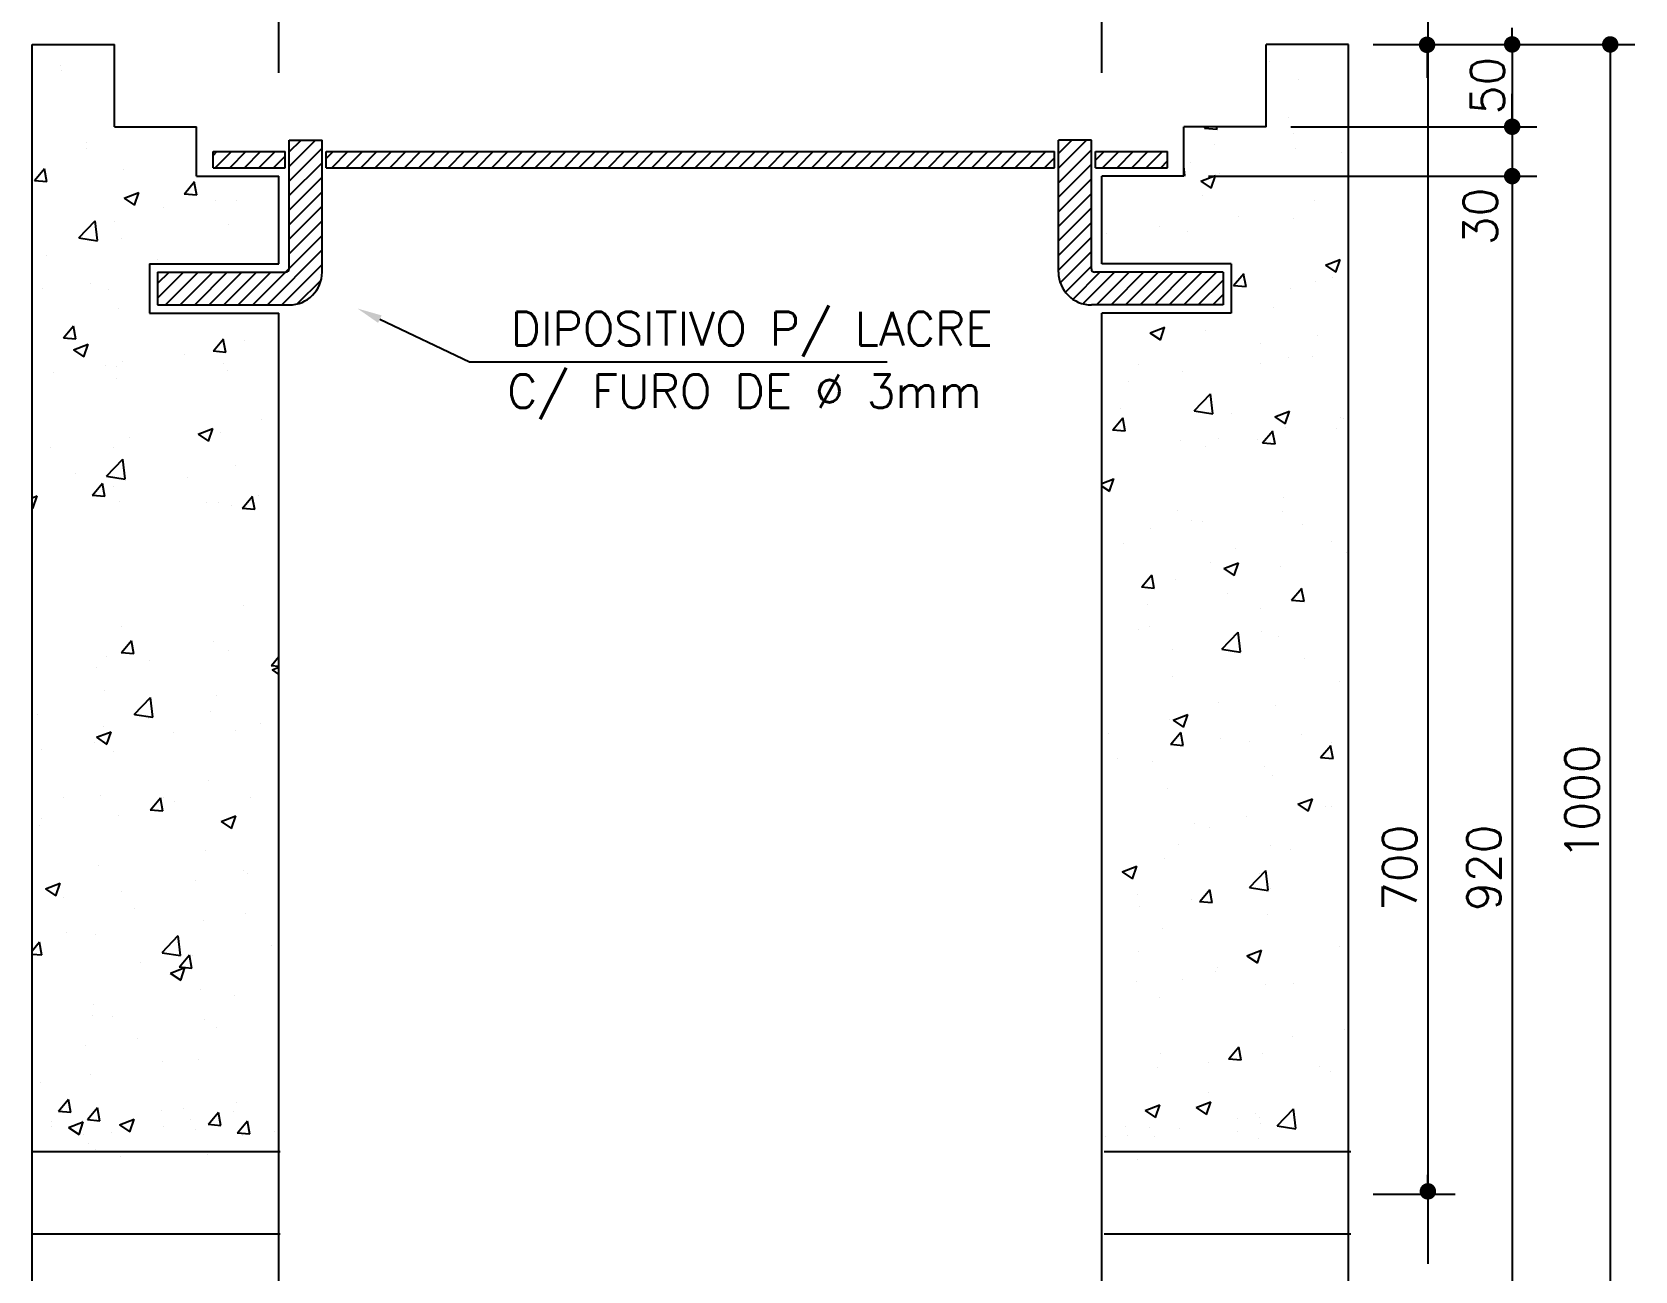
# Model space of a CAD drawing. Header units: millimetres. Extents: x 412 to 646, y 331 to 411.
# Drawn here: x 560.957 to 563.74, y 388.506 to 390.656 of the extents above; entities that cross this region are included whole.
import ezdxf
from ezdxf.enums import TextEntityAlignment as Align

# ---------------------------------------------------------------- set-up
doc = ezdxf.new("R2010")
doc.units = ezdxf.units.MM
for name, color, linetype in [('DETALHES', 6, 'Continuous'), ('nivel', 4, 'Continuous'), ('PAR', 4, 'Continuous')]:
    doc.layers.add(name, color=color, linetype=linetype)
doc.styles.add('ROMANS', font='romans.shx', dxfattribs={"height": 0.2})

# ---------------------------------------------------------------- blocks, each defined once
blk = doc.blocks.new('DOT')
at = {"layer": 'PAR', "color": 0, "linetype": 'ByBlock'}
blk.add_line((-0.5, 0), (-1, 0), dxfattribs=at)
at = {"layer": 'PAR', "color": 0, "linetype": 'ByBlock', "const_width": 0.5}
blk.add_lwpolyline([(-0.25, 0, 1), (0.25, 0, 1)], format="xyb", close=True, dxfattribs=at)
blk = doc.blocks.new('*X22')
at = {"color": 0}
for p, q in [((123.6388, 98.3597), (123.7992, 98.5201)), ((123.6388, 98.4481), (123.7108, 98.5201)), ((128.3133, 98.438), (128.3954, 98.5201)), ((128.3133, 98.3496), (128.4838, 98.5201)), ((123.176, 98.4273), (123.2013, 98.4526)), ((123.1897, 98.3526), (123.2897, 98.4526)), ((123.2781, 98.3526), (123.3781, 98.4526)), ((123.3665, 98.3526), (123.4665, 98.4526)), ((123.4549, 98.3526), (123.5549, 98.4526)), ((123.5433, 98.3526), (123.6138, 98.4231)), ((123.6388, 98.2713), (123.8388, 98.4713)), ((123.6388, 98.1829), (123.8388, 98.3829)), ((123.8638, 98.4079), (123.9085, 98.4526)), ((123.8968, 98.3526), (123.9968, 98.4526)), ((123.9852, 98.3526), (124.0852, 98.4526)), ((124.0736, 98.3526), (124.1736, 98.4526)), ((124.162, 98.3526), (124.262, 98.4526)), ((124.2504, 98.3526), (124.3504, 98.4526)), ((124.3388, 98.3526), (124.4388, 98.4526)), ((124.4272, 98.3526), (124.5272, 98.4526)), ((124.5156, 98.3526), (124.6156, 98.4526)), ((124.604, 98.3526), (124.704, 98.4526)), ((124.6923, 98.3526), (124.7923, 98.4526)), ((124.7807, 98.3526), (124.8807, 98.4526)), ((124.8691, 98.3526), (124.9691, 98.4526)), ((124.9575, 98.3526), (125.0575, 98.4526)), ((125.0459, 98.3526), (125.1459, 98.4526)), ((125.1343, 98.3526), (125.2343, 98.4526)), ((125.2227, 98.3526), (125.3227, 98.4526)), ((125.3111, 98.3526), (125.4111, 98.4526)), ((125.3994, 98.3526), (125.4994, 98.4526)), ((125.4878, 98.3526), (125.5878, 98.4526)), ((125.5762, 98.3526), (125.6762, 98.4526)), ((125.6646, 98.3526), (125.7646, 98.4526)), ((125.753, 98.3526), (125.853, 98.4526)), ((125.8414, 98.3526), (125.9414, 98.4526)), ((125.9298, 98.3526), (126.0298, 98.4526)), ((126.0182, 98.3526), (126.1182, 98.4526)), ((126.1066, 98.3526), (126.2066, 98.4526)), ((126.1949, 98.3526), (126.2949, 98.4526)), ((126.2833, 98.3526), (126.3833, 98.4526)), ((126.3717, 98.3526), (126.4717, 98.4526)), ((126.4601, 98.3526), (126.5601, 98.4526)), ((126.5485, 98.3526), (126.6485, 98.4526)), ((126.6369, 98.3526), (126.7369, 98.4526)), ((126.7253, 98.3526), (126.8253, 98.4526)), ((126.8137, 98.3526), (126.9137, 98.4526)), ((126.902, 98.3526), (127.002, 98.4526)), ((126.9904, 98.3526), (127.0904, 98.4526)), ((127.0788, 98.3526), (127.1788, 98.4526)), ((127.1672, 98.3526), (127.2672, 98.4526)), ((127.2556, 98.3526), (127.3556, 98.4526)), ((127.344, 98.3526), (127.444, 98.4526)), ((127.4324, 98.3526), (127.5324, 98.4526)), ((127.5208, 98.3526), (127.6208, 98.4526)), ((127.6092, 98.3526), (127.7092, 98.4526)), ((127.6975, 98.3526), (127.7975, 98.4526)), ((127.7859, 98.3526), (127.8859, 98.4526)), ((127.8743, 98.3526), (127.9743, 98.4526)), ((127.9627, 98.3526), (128.0627, 98.4526)), ((128.0511, 98.3526), (128.1511, 98.4526)), ((128.1395, 98.3526), (128.2395, 98.4526)), ((128.2279, 98.3526), (128.2883, 98.413)), ((128.3133, 98.2612), (128.5133, 98.4612)), ((128.5383, 98.3979), (128.593, 98.4526)), ((128.5814, 98.3526), (128.6814, 98.4526)), ((128.6698, 98.3526), (128.7698, 98.4526)), ((128.7582, 98.3526), (128.8582, 98.4526)), ((128.8466, 98.3526), (128.9466, 98.4526)), ((128.935, 98.3526), (128.976, 98.3937)), ((123.6388, 98.0945), (123.8388, 98.2945)), ((128.3133, 98.1729), (128.5133, 98.3729)), ((128.3133, 98.0845), (128.5133, 98.2845)), ((123.6388, 98.0061), (123.8388, 98.2061)), ((128.3133, 97.9961), (128.5133, 98.1961)), ((123.6388, 97.9178), (123.8388, 98.1178)), ((128.3133, 97.9077), (128.5133, 98.1077)), ((123.6388, 97.8294), (123.8388, 98.0294)), ((128.3133, 97.8193), (128.5133, 98.0193)), ((123.4179, 97.5201), (123.8388, 97.941)), ((128.3133, 97.7309), (128.5133, 97.9309)), ((123.5063, 97.5201), (123.8388, 97.8526)), ((128.3246, 97.6538), (128.5133, 97.8425)), ((122.8388, 97.5597), (122.9992, 97.7201)), ((122.8388, 97.6481), (122.9108, 97.7201)), ((122.8876, 97.5201), (123.0876, 97.7201)), ((122.976, 97.5201), (123.176, 97.7201)), ((123.0644, 97.5201), (123.2644, 97.7201)), ((123.1528, 97.5201), (123.3528, 97.7201)), ((123.2411, 97.5201), (123.4411, 97.7201)), ((123.3295, 97.5201), (123.5295, 97.7201)), ((123.5947, 97.5201), (123.8388, 97.7642)), ((128.3559, 97.5967), (128.5133, 97.7541)), ((128.4017, 97.5542), (128.5677, 97.7201)), ((128.4626, 97.5267), (128.6561, 97.7201)), ((128.5444, 97.5201), (128.7444, 97.7201)), ((128.6328, 97.5201), (128.8328, 97.7201)), ((128.7212, 97.5201), (128.9212, 97.7201)), ((128.8096, 97.5201), (129.0096, 97.7201)), ((128.898, 97.5201), (129.098, 97.7201)), ((128.9864, 97.5201), (129.1864, 97.7201)), ((129.0748, 97.5201), (129.2748, 97.7201)), ((123.6897, 97.5267), (123.8322, 97.6692)), ((129.1632, 97.5201), (129.3133, 97.6703)), ((129.2516, 97.5201), (129.3133, 97.5819))]:
    blk.add_line(p, q, dxfattribs=at)

msp = doc.modelspace()

# ---------------------------------------------------------------- linework, layer by layer
at = {"layer": 'DETALHES', "color": 2}
for p, q in [((561.385472, 390.585096), (561.385472, 390.914687)), ((562.813972, 390.585096), (562.813972, 390.914687)), ((563.38027, 390.678479), (563.38027, 388.51791)), ((563.285377, 390.634149), (563.569486, 390.634149)), ((563.285377, 390.634149), (563.739782, 390.634149)), ((563.526631, 390.634149), (563.526631, 390.491299)), ((563.378873, 390.604873), (563.378873, 390.576303)), ((563.696927, 390.605579), (563.696927, 387.818152)), ((563.526631, 390.519869), (563.526631, 390.548439)), ((563.142527, 390.491299), (563.569486, 390.491299)), ((563.142527, 390.491299), (563.569486, 390.491299)), ((563.526631, 390.491299), (563.526631, 390.405589)), ((561.271192, 390.448444), (561.396255, 390.448444)), ((561.271192, 390.419874), (561.271192, 390.448444)), ((561.396255, 390.419874), (561.396255, 390.448444)), ((561.46768, 390.419874), (561.46768, 390.448444)), ((561.46768, 390.448444), (562.731765, 390.448444)), ((562.80319, 390.448444), (562.928252, 390.448444)), ((562.928252, 390.419874), (562.928252, 390.448444)), ((563.526631, 390.462729), (563.526631, 390.434159)), ((561.271192, 390.419874), (561.396255, 390.419874)), ((561.46768, 390.419874), (562.731765, 390.419874)), ((562.80319, 390.419874), (562.928252, 390.419874)), ((562.999677, 390.405589), (563.569486, 390.405589)), ((562.999677, 390.405589), (563.569486, 390.405589)), ((563.526631, 390.377019), (563.526631, 390.348449)), ((563.526631, 390.377019), (563.526631, 387.818152)), ((561.56071, 390.157464), (561.716622, 390.083434)), ((561.716622, 390.083434), (562.441599, 390.083434)), ((560.959109, 388.712987), (561.387659, 388.712987)), ((562.818227, 388.712987), (563.246777, 388.712987)), ((563.285377, 388.639197), (563.427432, 388.639197)), ((560.959109, 388.570137), (561.387659, 388.570137)), ((562.818227, 388.570137), (563.246777, 388.570137))]:
    msp.add_line(p, q, dxfattribs=at)
at = {"layer": 'DETALHES', "color": 1}
for p, q in [((561.385472, 390.585096), (561.385472, 390.914687)), ((562.813972, 390.585096), (562.813972, 390.914687))]:
    msp.add_line(p, q, dxfattribs=at)
at = {"layer": 'DETALHES', "color": 4}
for p, q in [((560.956922, 390.634149), (561.099772, 390.634149)), ((560.956922, 387.789582), (560.956922, 390.634149)), ((561.099772, 390.491299), (561.099772, 390.634149)), ((563.242522, 390.634149), (563.099672, 390.634149)), ((563.099672, 390.491299), (563.099672, 390.634149)), ((563.242522, 387.789582), (563.242522, 390.634149)), ((561.099772, 390.491299), (561.242622, 390.491299)), ((561.242622, 390.405589), (561.242622, 390.491299)), ((563.099672, 390.491299), (562.956822, 390.491299)), ((562.956822, 390.405589), (562.956822, 390.491299)), ((561.242622, 390.405589), (561.385472, 390.405589)), ((561.385472, 390.253461), (561.385472, 390.405589)), ((562.956822, 390.405589), (562.813972, 390.405589)), ((562.813972, 390.253461), (562.813972, 390.405589)), ((561.160552, 390.253461), (561.385472, 390.253461)), ((561.160552, 390.253461), (561.160552, 390.167751)), ((563.038892, 390.253461), (562.813972, 390.253461)), ((563.038892, 390.253461), (563.038892, 390.167751)), ((561.160552, 390.167751), (561.385472, 390.167751)), ((561.385472, 387.789582), (561.385472, 390.167751)), ((563.038892, 390.167751), (562.813972, 390.167751)), ((562.813972, 387.789582), (562.813972, 390.167751))]:
    msp.add_line(p, q, dxfattribs=at)
at = {"layer": 'DETALHES'}
for p, q in [((563.104924, 390.604424), (563.104924, 390.604424)), ((563.242343, 390.622515), (563.242343, 390.622515)), ((561.007117, 390.597727), (561.007117, 390.597727)), ((561.008813, 390.589548), (561.008813, 390.589548)), ((563.155481, 390.573531), (563.155481, 390.573531)), ((562.992735, 390.488711), (562.994907, 390.491299)), ((563.014247, 390.486301), (563.013325, 390.491299)), ((563.13772, 390.507709), (563.13772, 390.507709)), ((561.05078, 390.464532), (561.05078, 390.464532)), ((562.992534, 390.488711), (563.014221, 390.486814)), ((563.146891, 390.479407), (563.146891, 390.479407)), ((561.052118, 390.453847), (561.052118, 390.453847)), ((563.009472, 390.461316), (563.009472, 390.461316)), ((563.151069, 390.452744), (563.151069, 390.452744)), ((563.229756, 390.446833), (563.229756, 390.446833)), ((560.961074, 390.397938), (560.978566, 390.418784)), ((560.982592, 390.395541), (560.978397, 390.418285)), ((561.116263, 390.4176), (561.116263, 390.4176)), ((562.958605, 390.406879), (562.956822, 390.422202)), ((562.967797, 390.429515), (562.967797, 390.429515)), ((563.018154, 390.410511), (563.018154, 390.410511)), ((560.960878, 390.397938), (560.982566, 390.396041)), ((561.221325, 390.375169), (561.238817, 390.396015)), ((561.242842, 390.372771), (561.238647, 390.395514)), ((562.956822, 390.407017), (562.958633, 390.406737)), ((562.986124, 390.397074), (563.004172, 390.3849)), ((562.9862, 390.397075), (563.011606, 390.406827)), ((563.004179, 390.384935), (563.011536, 390.406861)), ((561.116919, 390.367224), (561.134967, 390.355051)), ((561.116993, 390.367226), (561.142398, 390.376978)), ((561.134974, 390.355085), (561.142331, 390.377011)), ((561.221128, 390.375169), (561.242816, 390.373272)), ((561.275312, 390.363551), (561.275312, 390.363551)), ((561.311423, 390.362904), (561.311423, 390.362904)), ((562.98903, 390.372012), (562.98903, 390.372012)), ((563.182721, 390.363829), (563.182721, 390.363829)), ((561.038241, 390.298697), (561.066502, 390.328151)), ((561.070527, 390.293661), (561.066518, 390.32812)), ((561.09982, 390.326582), (561.09982, 390.326582)), ((561.184479, 390.351592), (561.184479, 390.351592)), ((563.051439, 390.336299), (563.051439, 390.336299)), ((563.146657, 390.331957), (563.146657, 390.331957)), ((561.038285, 390.298527), (561.070555, 390.293522)), ((561.111851, 390.296813), (561.111851, 390.296813)), ((561.298146, 390.322361), (561.298146, 390.322361)), ((562.823187, 390.306249), (562.823187, 390.306249)), ((562.91402, 390.318208), (562.91402, 390.318208)), ((562.963385, 390.308728), (562.963385, 390.308728)), ((560.981461, 390.268438), (560.981461, 390.268438)), ((561.175153, 390.260254), (561.175153, 390.260254)), ((563.202705, 390.250988), (563.220753, 390.238814)), ((563.202782, 390.250989), (563.228188, 390.260741)), ((563.22076, 390.23885), (563.228117, 390.260776)), ((561.057965, 390.219699), (561.057965, 390.219699)), ((563.042878, 390.215787), (563.064566, 390.213889)), ((563.04308, 390.215786), (563.060572, 390.236632)), ((563.064589, 390.213376), (563.060394, 390.236119)), ((563.185138, 390.22336), (563.185138, 390.22336)), ((563.214776, 390.23034), (563.214776, 390.23034)), ((560.975159, 390.210593), (560.975159, 390.210593)), ((561.089027, 390.208484), (561.089027, 390.208484)), ((563.142245, 390.21117), (563.142245, 390.21117)), ((561.107439, 390.176026), (561.107439, 390.176026)), ((563.112064, 390.178419), (563.112064, 390.178419)), ((561.011419, 390.125013), (561.028911, 390.145859)), ((561.032935, 390.122616), (561.028739, 390.14536)), ((562.897839, 390.133961), (562.915888, 390.121787)), ((562.897917, 390.133962), (562.923322, 390.143714)), ((562.915894, 390.121823), (562.923251, 390.143749)), ((562.994877, 390.137864), (562.994877, 390.137864)), ((563.188568, 390.129681), (563.188568, 390.129681)), ((561.011223, 390.125014), (561.03291, 390.123116)), ((561.028635, 390.104112), (561.046683, 390.091938)), ((561.028709, 390.104113), (561.054115, 390.113865)), ((561.046689, 390.091973), (561.054047, 390.113899)), ((561.271473, 390.102245), (561.29316, 390.100347)), ((561.27167, 390.102244), (561.289162, 390.12309)), ((561.293184, 390.099846), (561.288989, 390.122589)), ((561.325333, 390.119937), (561.325333, 390.119937)), ((563.090115, 390.114351), (563.090115, 390.114351)), ((561.084409, 390.077335), (561.084409, 390.077335)), ((561.102966, 390.075819), (561.102966, 390.075819)), ((561.113731, 390.083615), (561.113731, 390.083615)), ((561.221827, 390.095426), (561.221827, 390.095426)), ((561.289322, 390.080787), (561.289322, 390.080787)), ((562.878512, 390.078029), (562.878512, 390.078029)), ((563.089686, 390.080252), (563.089686, 390.080252)), ((563.137833, 390.090383), (563.137833, 390.090383)), ((563.180519, 390.09221), (563.180519, 390.09221)), ((560.993575, 390.065376), (560.993575, 390.065376)), ((561.103027, 390.055239), (561.103027, 390.055239)), ((561.296657, 390.067636), (561.296657, 390.067636)), ((562.860535, 390.050083), (562.860535, 390.050083)), ((562.954561, 390.067155), (562.954561, 390.067155)), ((562.974423, 389.998409), (563.002684, 390.027863)), ((563.006709, 389.993374), (563.002701, 390.027833)), ((562.846187, 390.002168), (562.846187, 390.002168)), ((562.974467, 389.998237), (563.006737, 389.993232)), ((563.039878, 389.993984), (563.039878, 389.993984)), ((563.114498, 389.987875), (563.139904, 389.997628)), ((563.132475, 389.975737), (563.139832, 389.997663)), ((561.245291, 389.958027), (561.270697, 389.967779)), ((561.26327, 389.945887), (561.270628, 389.967813)), ((561.355526, 389.982487), (561.355526, 389.982487)), ((562.832973, 389.965631), (562.85466, 389.963734)), ((562.833175, 389.96563), (562.850667, 389.986476)), ((562.854682, 389.963221), (562.850487, 389.985965)), ((563.093425, 389.942861), (563.110917, 389.963707)), ((563.114931, 389.940451), (563.110736, 389.963195)), ((563.114421, 389.987875), (563.132469, 389.975701)), ((563.133421, 389.969596), (563.133421, 389.969596)), ((563.222486, 389.967194), (563.222486, 389.967194)), ((563.228687, 389.987373), (563.228687, 389.987373)), ((563.233569, 389.985801), (563.233569, 389.985801)), ((561.098615, 389.934452), (561.098615, 389.934452)), ((561.126375, 389.952318), (561.126375, 389.952318)), ((561.245216, 389.958026), (561.263264, 389.945852)), ((561.28491, 389.96), (561.28491, 389.96)), ((562.950149, 389.946368), (562.950149, 389.946368)), ((562.994234, 389.937144), (562.994234, 389.937144)), ((563.017084, 389.951052), (563.017084, 389.951052)), ((563.085067, 389.949102), (563.085067, 389.949102)), ((563.093223, 389.942862), (563.11491, 389.940965)), ((560.988957, 389.934227), (560.988957, 389.934227)), ((561.086346, 389.885191), (561.114607, 389.914645)), ((561.118632, 389.880157), (561.114623, 389.914615)), ((561.03231, 389.89041), (561.03231, 389.89041)), ((561.086389, 389.885022), (561.118659, 389.880017)), ((561.226001, 389.882226), (561.226001, 389.882226)), ((561.310353, 389.903444), (561.310353, 389.903444)), ((562.813972, 389.872514), (562.835038, 389.880601)), ((562.82761, 389.85871), (562.834967, 389.880636)), ((561.061567, 389.852089), (561.083255, 389.850192)), ((561.061764, 389.852088), (561.079256, 389.872935)), ((561.083277, 389.849691), (561.079082, 389.872435)), ((561.09875, 389.867123), (561.09875, 389.867123)), ((561.350908, 389.851337), (561.350908, 389.851337)), ((562.813972, 389.867869), (562.827604, 389.858675)), ((560.956922, 389.847332), (560.965831, 389.850752)), ((560.956922, 389.829821), (560.958399, 389.828826)), ((560.958405, 389.82886), (560.965762, 389.850786)), ((561.108813, 389.841671), (561.108813, 389.841671)), ((561.260075, 389.839379), (561.260075, 389.839379)), ((561.280498, 389.839213), (561.280498, 389.839213)), ((561.302505, 389.833488), (561.302505, 389.833488)), ((561.321817, 389.82932), (561.343505, 389.827423)), ((561.322015, 389.829319), (561.339507, 389.850166)), ((561.343526, 389.826921), (561.339331, 389.849664)), ((562.945737, 389.825581), (562.945737, 389.825581)), ((563.127034, 389.824086), (563.127034, 389.824086)), ((563.129009, 389.848809), (563.129009, 389.848809)), ((562.969221, 389.808575), (562.969221, 389.808575)), ((562.989615, 389.805994), (562.989615, 389.805994)), ((563.162912, 389.800391), (563.162912, 389.800391)), ((562.852034, 389.76802), (562.852034, 389.76802)), ((562.898782, 389.794036), (562.898782, 389.794036)), ((563.213706, 389.770881), (563.213706, 389.770881)), ((563.045725, 389.759836), (563.045725, 389.759836)), ((563.239416, 389.751653), (563.239416, 389.751653)), ((562.88352, 389.692705), (562.901012, 389.713552)), ((562.905024, 389.690297), (562.900829, 389.71304)), ((563.002104, 389.734559), (563.002104, 389.734559)), ((563.026136, 389.724763), (563.044185, 389.712589)), ((563.026215, 389.724762), (563.05162, 389.734514)), ((563.044191, 389.712625), (563.051548, 389.734551)), ((563.124597, 389.728022), (563.124597, 389.728022)), ((562.883317, 389.692707), (562.905004, 389.69081)), ((562.941325, 389.704794), (562.941325, 389.704794)), ((563.143771, 389.669936), (563.161263, 389.690783)), ((563.165274, 389.667526), (563.161078, 389.69027)), ((561.324264, 389.660478), (561.324264, 389.660478)), ((562.894163, 389.662886), (562.894163, 389.662886)), ((563.031582, 389.680978), (563.031582, 389.680978)), ((563.143567, 389.669938), (563.165254, 389.668041)), ((563.089045, 389.654892), (563.089045, 389.654892)), ((561.112661, 389.624156), (561.112661, 389.624156)), ((562.877443, 389.61857), (562.877443, 389.61857)), ((562.897035, 389.62414), (562.897035, 389.62414)), ((563.022528, 389.584904), (563.050789, 389.614358)), ((563.054814, 389.57987), (563.050805, 389.614328)), ((563.090726, 389.615956), (563.090726, 389.615956)), ((563.120185, 389.607236), (563.120185, 389.607236)), ((561.111912, 389.579165), (561.133599, 389.577268)), ((561.112109, 389.579164), (561.129602, 389.60001)), ((561.133619, 389.576767), (561.129424, 389.59951)), ((561.271674, 389.597639), (561.271674, 389.597639)), ((561.297423, 389.583213), (561.297423, 389.583213)), ((562.936912, 389.584007), (562.936912, 389.584007)), ((563.022571, 389.584732), (563.054841, 389.579727)), ((561.069171, 389.553163), (561.069171, 389.553163)), ((561.085379, 389.572092), (561.085379, 389.572092)), ((561.160004, 389.565121), (561.160004, 389.565121)), ((561.372162, 389.556396), (561.385472, 389.555231)), ((561.37236, 389.556395), (561.385472, 389.572021)), ((561.373513, 389.548828), (561.385472, 389.540761)), ((561.373589, 389.548827), (561.385472, 389.553389)), ((563.165281, 389.568038), (563.165281, 389.568038)), ((562.93613, 389.53787), (562.93613, 389.53787)), ((563.227617, 389.527914), (563.227617, 389.527914)), ((561.083158, 389.512382), (561.083158, 389.512382)), ((561.13445, 389.471685), (561.162711, 389.501139)), ((561.166736, 389.466652), (561.162727, 389.501111)), ((561.276849, 389.504198), (561.276849, 389.504198)), ((563.016015, 389.491592), (563.016015, 389.491592)), ((560.96597, 389.471827), (560.96597, 389.471827)), ((561.134493, 389.471517), (561.166763, 389.466512)), ((561.159661, 389.463643), (561.159661, 389.463643)), ((561.267261, 389.476853), (561.267261, 389.476853)), ((562.9325, 389.46322), (562.9325, 389.46322)), ((562.937852, 389.46165), (562.955901, 389.449476)), ((562.937931, 389.461649), (562.963337, 389.471401)), ((562.955906, 389.449512), (562.963263, 389.471438)), ((563.115773, 389.486449), (563.115773, 389.486449)), ((561.068724, 389.4318), (561.094129, 389.441553)), ((561.080967, 389.451305), (561.080967, 389.451305)), ((561.086702, 389.419662), (561.094059, 389.441588)), ((561.201971, 389.440105), (561.201971, 389.440105)), ((561.309283, 389.443985), (561.309283, 389.443985)), ((561.353353, 389.45546), (561.353353, 389.45546)), ((562.826378, 389.43873), (562.826378, 389.43873)), ((562.933865, 389.419781), (562.951357, 389.440627)), ((562.955366, 389.417372), (562.951171, 389.440115)), ((563.160663, 389.436889), (563.160663, 389.436889)), ((560.973719, 389.410055), (560.973719, 389.410055)), ((561.064552, 389.422013), (561.064552, 389.422013)), ((561.068647, 389.431801), (561.086696, 389.419627)), ((561.097681, 389.407663), (561.097681, 389.407663)), ((562.933661, 389.419783), (562.955349, 389.417885)), ((563.020069, 389.430547), (563.020069, 389.430547)), ((563.06983, 389.42493), (563.06983, 389.42493)), ((563.194116, 389.397012), (563.211608, 389.417858)), ((563.215616, 389.394601), (563.211421, 389.417345)), ((563.21376, 389.422363), (563.21376, 389.422363)), ((562.840678, 389.394762), (562.840678, 389.394762)), ((562.902882, 389.389992), (562.902882, 389.389992)), ((563.096573, 389.381808), (563.096573, 389.381808)), ((563.193911, 389.397014), (563.215599, 389.395116)), ((561.262849, 389.356066), (561.262849, 389.356066)), ((563.111361, 389.365662), (563.111361, 389.365662)), ((561.010971, 389.327947), (561.010971, 389.327947)), ((561.076555, 389.330518), (561.076555, 389.330518)), ((561.162455, 389.306239), (561.179947, 389.327085)), ((561.183961, 389.303842), (561.179766, 389.326585)), ((561.184623, 389.327996), (561.184623, 389.327996)), ((561.33567, 389.327165), (561.33567, 389.327165)), ((562.928088, 389.342433), (562.928088, 389.342433)), ((563.154513, 389.315563), (563.179919, 389.325315)), ((563.172487, 389.303426), (563.179844, 389.325352)), ((561.106519, 389.296997), (561.106519, 389.296997)), ((561.162256, 389.306241), (561.183943, 389.304343)), ((561.204662, 389.319763), (561.204662, 389.319763)), ((561.285306, 389.285714), (561.310711, 389.295466)), ((561.303283, 389.273576), (561.31064, 389.295502)), ((563.154433, 389.315564), (563.172482, 389.303391)), ((563.202629, 389.311872), (563.202629, 389.311872)), ((563.212637, 389.311421), (563.212637, 389.311421)), ((560.9691, 389.278905), (560.9691, 389.278905)), ((560.97302, 389.291674), (560.97302, 389.291674)), ((561.285228, 389.285715), (561.303277, 389.273541)), ((562.974378, 389.281822), (562.974378, 389.281822)), ((563.001034, 389.2751), (563.001034, 389.2751)), ((563.065211, 389.293781), (563.065211, 389.293781)), ((562.947883, 389.246112), (562.947883, 389.246112)), ((563.106949, 389.244875), (563.106949, 389.244875)), ((561.258437, 389.235279), (561.258437, 389.235279)), ((562.923676, 389.221647), (562.923676, 389.221647)), ((563.141574, 389.237928), (563.141574, 389.237928)), ((561.072142, 389.209731), (561.072142, 389.209731)), ((561.240218, 389.184057), (561.240218, 389.184057)), ((561.323194, 389.201018), (561.323194, 389.201018)), ((561.331051, 389.196016), (561.331051, 389.196016)), ((562.849568, 389.198538), (562.867616, 389.186364)), ((562.849648, 389.198536), (562.875053, 389.208288)), ((562.867622, 389.1864), (562.874979, 389.208326)), ((563.070632, 389.171398), (563.098893, 389.200852)), ((563.087976, 389.195432), (563.087976, 389.195432)), ((563.102918, 389.166365), (563.09891, 389.200824)), ((560.980363, 389.168689), (560.998412, 389.156515)), ((560.98044, 389.168687), (561.005846, 389.178439)), ((560.998417, 389.15655), (561.005774, 389.178476)), ((561.111592, 389.164697), (561.111592, 389.164697)), ((562.876373, 389.15911), (562.876373, 389.15911)), ((562.98421, 389.146856), (563.001702, 389.167702)), ((563.005709, 389.144447), (563.001513, 389.167191)), ((563.070675, 389.171227), (563.102945, 389.166222)), ((563.107178, 389.168764), (563.107178, 389.168764)), ((561.011067, 389.153889), (561.011067, 389.153889)), ((561.134006, 389.134354), (561.134006, 389.134354)), ((562.878926, 389.138714), (562.878926, 389.138714)), ((562.969759, 389.150673), (562.969759, 389.150673)), ((562.984006, 389.146858), (563.005693, 389.144961)), ((561.254025, 389.114492), (561.254025, 389.114492)), ((561.327697, 389.12617), (561.327697, 389.12617)), ((562.919264, 389.10086), (562.919264, 389.10086)), ((563.102537, 389.124088), (563.102537, 389.124088)), ((560.956922, 389.061295), (560.970041, 389.076929)), ((560.974054, 389.053687), (560.969859, 389.076431)), ((561.016818, 389.093799), (561.016818, 389.093799)), ((561.06773, 389.088944), (561.06773, 389.088944)), ((561.182555, 389.05818), (561.210816, 389.087634)), ((561.21051, 389.085616), (561.21051, 389.085616)), ((561.214841, 389.053147), (561.210832, 389.087606)), ((560.956922, 389.055685), (560.974038, 389.054188)), ((561.182597, 389.058012), (561.214867, 389.053008)), ((561.2128, 389.033314), (561.230292, 389.05416)), ((561.234304, 389.030917), (561.230108, 389.053661)), ((561.235599, 389.052908), (561.235599, 389.052908)), ((561.373018, 389.070999), (561.373018, 389.070999)), ((562.877226, 389.060702), (562.877226, 389.060702)), ((563.066149, 389.052452), (563.084198, 389.040278)), ((563.06623, 389.05245), (563.091635, 389.062202)), ((563.070917, 389.052519), (563.070917, 389.052519)), ((563.084203, 389.040314), (563.09156, 389.06224)), ((563.226547, 389.068455), (563.226547, 389.068455)), ((563.240877, 389.055825), (563.240877, 389.055825)), ((561.144766, 389.040949), (561.144766, 389.040949)), ((561.196944, 389.022603), (561.214993, 389.010429)), ((561.197022, 389.022601), (561.222428, 389.032353)), ((561.2126, 389.033316), (561.234288, 389.031419)), ((561.214998, 389.010464), (561.222355, 389.03239)), ((563.011726, 389.025656), (563.011726, 389.025656)), ((563.014945, 389.032133), (563.014945, 389.032133)), ((561.249613, 388.993705), (561.249613, 388.993705)), ((562.874307, 389.007565), (562.874307, 389.007565)), ((562.95373, 389.011964), (562.95373, 389.011964)), ((563.098124, 389.003301), (563.098124, 389.003301)), ((563.147421, 389.00378), (563.147421, 389.00378)), ((561.063318, 388.968157), (561.063318, 388.968157)), ((561.308214, 388.984526), (561.308214, 388.984526)), ((562.914852, 388.980073), (562.914852, 388.980073)), ((561.061819, 388.949919), (561.061819, 388.949919)), ((561.096611, 388.948204), (561.096611, 388.948204)), ((561.25551, 388.941736), (561.25551, 388.941736)), ((561.140147, 388.9098), (561.140147, 388.9098)), ((561.277566, 388.927891), (561.277566, 388.927891)), ((563.145425, 388.912717), (563.145425, 388.912717)), ((563.236258, 388.924675), (563.236258, 388.924675)), ((561.049314, 388.897841), (561.049314, 388.897841)), ((562.916274, 388.882548), (562.916274, 388.882548)), ((563.034555, 388.873931), (563.052048, 388.894778)), ((563.056051, 388.871522), (563.051856, 388.894266)), ((563.093712, 388.882514), (563.093712, 388.882514)), ((561.183553, 388.868537), (561.183553, 388.868537)), ((561.245201, 388.872918), (561.245201, 388.872918)), ((562.91044, 388.859286), (562.91044, 388.859286)), ((562.998731, 388.868084), (562.998731, 388.868084)), ((563.03435, 388.873934), (563.056038, 388.872036)), ((563.192422, 388.8599), (563.192422, 388.8599)), ((563.211567, 388.851962), (563.211567, 388.851962)), ((560.97195, 388.832215), (560.97195, 388.832215)), ((561.058906, 388.84737), (561.058906, 388.84737)), ((561.002894, 388.783158), (561.020386, 388.804005)), ((561.024396, 388.780763), (561.020201, 388.803506)), ((561.311194, 388.798879), (561.311194, 388.798879)), ((562.889662, 388.784408), (562.915068, 388.79416)), ((562.907634, 388.772274), (562.914991, 388.7942)), ((562.977946, 388.789336), (563.003351, 388.799089)), ((562.995919, 388.777201), (563.003276, 388.799127)), ((562.999964, 388.81564), (562.999964, 388.81564)), ((561.002695, 388.783161), (561.024382, 388.781263)), ((561.044695, 388.766692), (561.044695, 388.766692)), ((561.053039, 388.768421), (561.074727, 388.766524)), ((561.05324, 388.768419), (561.070732, 388.789265)), ((561.074738, 388.766023), (561.070543, 388.788766)), ((561.108739, 388.759488), (561.134144, 388.76924)), ((561.126714, 388.747351), (561.134071, 388.769277)), ((561.182114, 388.784783), (561.182114, 388.784783)), ((561.220361, 388.786921), (561.220361, 388.786921)), ((561.231965, 388.768743), (561.231965, 388.768743)), ((561.263145, 388.760389), (561.280637, 388.781236)), ((561.284646, 388.757992), (561.280451, 388.780736)), ((561.307144, 388.783251), (561.307144, 388.783251)), ((561.31349, 388.74565), (561.330982, 388.766496)), ((561.334988, 388.743252), (561.330793, 388.765996)), ((562.889581, 388.784412), (562.907629, 388.772238)), ((562.977865, 388.789339), (562.995913, 388.777166)), ((563.049973, 388.769609), (563.049973, 388.769609)), ((563.080476, 388.778339), (563.080476, 388.778339)), ((563.087321, 388.771628), (563.087321, 388.771628)), ((563.118737, 388.757892), (563.146998, 388.787346)), ((563.140806, 388.781567), (563.140806, 388.781567)), ((563.151023, 388.75286), (563.147014, 388.787319)), ((560.991163, 388.764509), (560.991163, 388.764509)), ((560.99121, 388.756752), (560.99121, 388.756752)), ((561.020376, 388.754563), (561.038424, 388.742389)), ((561.020455, 388.754559), (561.04586, 388.764312)), ((561.038429, 388.742424), (561.045786, 388.76435)), ((561.04567, 388.743195), (561.04567, 388.743195)), ((561.095542, 388.74693), (561.095542, 388.74693)), ((561.10866, 388.75949), (561.126708, 388.747316)), ((561.184854, 388.756326), (561.184854, 388.756326)), ((561.240789, 388.752131), (561.240789, 388.752131)), ((561.262945, 388.760392), (561.284632, 388.758494)), ((561.313289, 388.745652), (561.334977, 388.743755)), ((561.322125, 388.741559), (561.322125, 388.741559)), ((561.378545, 388.748142), (561.378545, 388.748142)), ((562.820822, 388.73944), (562.820822, 388.73944)), ((562.855888, 388.756424), (562.855888, 388.756424)), ((562.859069, 388.741578), (562.859069, 388.741578)), ((562.897204, 388.75511), (562.897204, 388.75511)), ((562.906028, 388.738499), (562.906028, 388.738499)), ((562.949902, 388.753536), (562.949902, 388.753536)), ((563.049579, 388.748241), (563.049579, 388.748241)), ((563.0893, 388.761727), (563.0893, 388.761727)), ((563.118779, 388.757722), (563.151049, 388.752717)), ((561.054494, 388.726584), (561.054494, 388.726584)), ((561.067667, 388.715771), (561.067667, 388.715771)), ((563.086906, 388.735973), (563.086906, 388.735973)), ((561.110522, 388.705237), (561.110522, 388.705237)), ((561.261358, 388.707588), (561.261358, 388.707588)), ((562.875304, 388.699651), (562.875304, 388.699651))]:
    msp.add_line(p, q, dxfattribs=at)
at = {"layer": 'DETALHES', "color": 3}
for p, q in [((561.403397, 390.467736), (561.460537, 390.467736)), ((561.403397, 390.24489), (561.403397, 390.467736)), ((561.460537, 390.239176), (561.460537, 390.467736)), ((562.796047, 390.467736), (562.738907, 390.467736)), ((562.738907, 390.239176), (562.738907, 390.467736)), ((562.796047, 390.24489), (562.796047, 390.467736)), ((562.731765, 390.419874), (562.731765, 390.448444)), ((562.80319, 390.419874), (562.80319, 390.448444)), ((561.174837, 390.239176), (561.174837, 390.182036)), ((561.174837, 390.239176), (561.397683, 390.239176)), ((563.024607, 390.239176), (562.801761, 390.239176)), ((563.024607, 390.239176), (563.024607, 390.182036)), ((561.174837, 390.182036), (561.403397, 390.182036)), ((563.024607, 390.182036), (562.796047, 390.182036))]:
    msp.add_line(p, q, dxfattribs=at)
for centre, radius, start, end in [((561.397683, 390.24489), 0.005714, 270, 0), ((562.801761, 390.24489), 0.005714, 180, 270), ((561.403397, 390.239176), 0.05714, 270, 0), ((562.796047, 390.239176), 0.05714, 180, 270)]:
    msp.add_arc(centre, radius, start, end, dxfattribs=at)
at = {"layer": 'DETALHES', "color": 2}
msp.add_solid([(561.557646, 390.151012), (561.563774, 390.163916), (561.521997, 390.175845)], dxfattribs=at)

# ---------------------------------------------------------------- block references
at = {"layer": 'DETALHES', "color": 2, "xscale": 0.0285699998935911, "yscale": 0.0285699998935911, "zscale": 0.02857}
for p, rotation in [((563.526631, 390.634149), 270), ((563.378873, 390.633443), 90), ((563.378873, 390.633443), 90), ((563.696927, 390.634149), 90), ((563.526631, 390.491299), 270), ((563.526631, 390.491299), 90), ((563.526631, 390.405589), 90), ((563.526631, 390.405589), 90), ((563.380287, 388.643918), 270)]:
    msp.add_blockref('DOT', p, dxfattribs=dict(at, rotation=rotation))
at = {"layer": 'DETALHES', "color": 3, "xscale": 0.2857000000000198, "yscale": 0.2857000000000198, "zscale": 0.2857000000000198}
msp.add_blockref('*X22', (526.079803, 362.320951), dxfattribs=at)

# ---------------------------------------------------------------- texts
at = {"layer": 'nivel', "color": 3, "style": 'ROMANS'}
for s, p in [('50', (563.483776, 390.562724)), ('30', (563.471225, 390.335656)), ('1000', (563.647797, 389.319657)), ('700', (563.33114, 389.205377)), ('920', (563.4775, 389.205377))]:
    msp.add_text(s, height=0.0582828, rotation=90, dxfattribs=at).set_placement(p, align=Align.MIDDLE)
for s, p in [('DIPOSITIVO P/ LACRE', (562.206408, 390.136761)), ('C/ FURO DE %%C 3mm', (562.193857, 390.028268))]:
    msp.add_text(s, height=0.0582828, dxfattribs=at).set_placement(p, align=Align.MIDDLE)

doc.saveas('drawing.dxf')
